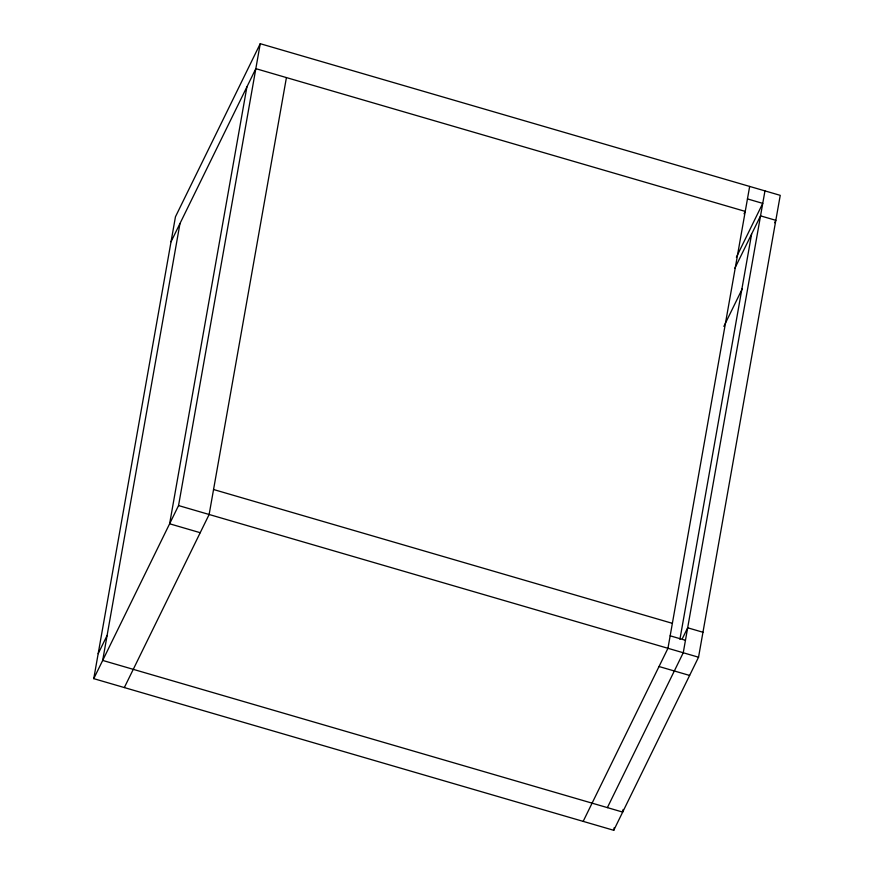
<?xml version="1.0" encoding="UTF-8"?>
<svg xmlns="http://www.w3.org/2000/svg" width="874" height="874" viewBox="0 0 874 874"><rect width="100%" height="100%" fill="white"/><g stroke="black" fill="none" stroke-linecap="round" stroke-linejoin="round"><path stroke-width="1.31" d="M93.758 678.65L175.456 216.785L260.244 43.7L780.242 195.35L698.544 657.215L613.756 830.3L93.758 678.65L178.547 505.565L260.244 43.7M179.968 223.525L102.684 660.427L622.681 812.077L623.14 809.455M246.905 86.887L169.622 523.788L200.212 532.703M286.421 77.589L209.137 514.491L124.337 687.565M613.756 830.3L614.214 827.667M749.663 186.435L667.954 648.3L583.166 821.374M679.928 639.298L751.607 234.079M764.958 190.893L683.25 652.758L607.386 807.62M171.042 241.748L255.831 68.664L745.238 211.399L744.047 213.824M98.172 653.676L107.098 635.464M736.367 257.218L762.74 203.38L747.445 198.911M734.87 268.242L760.533 215.856L775.828 220.324L774.637 222.75M723.869 326.384L742.397 288.562M682.31 638.73L687.663 627.794L702.958 632.252M213.551 489.516L672.368 623.337M670.161 635.813L685.456 640.281M178.547 505.565L698.544 657.215M659.029 666.523L689.619 675.438"/></g></svg>
